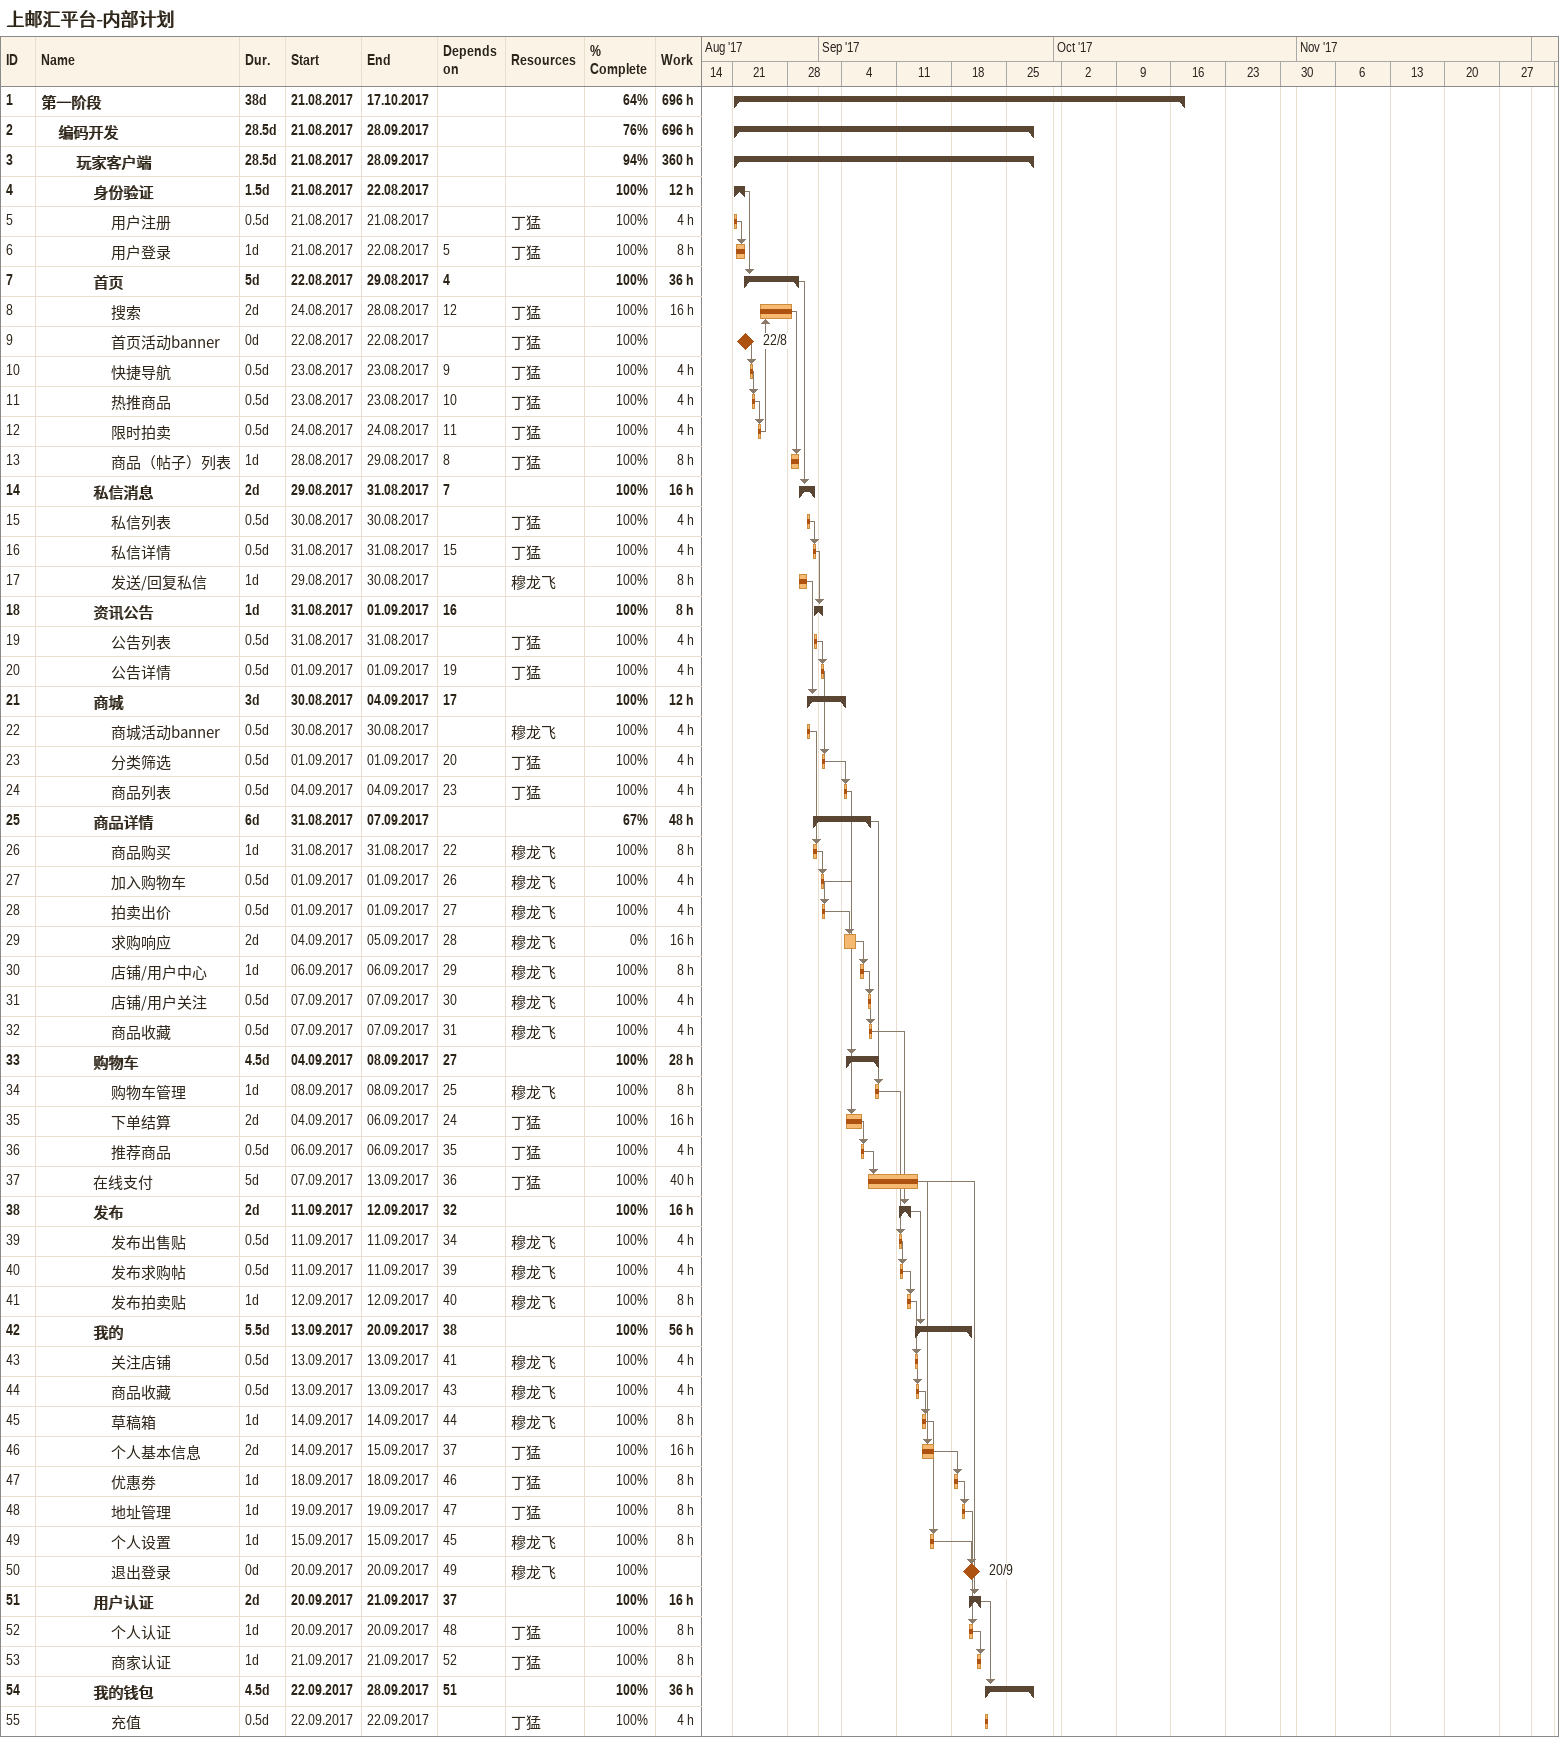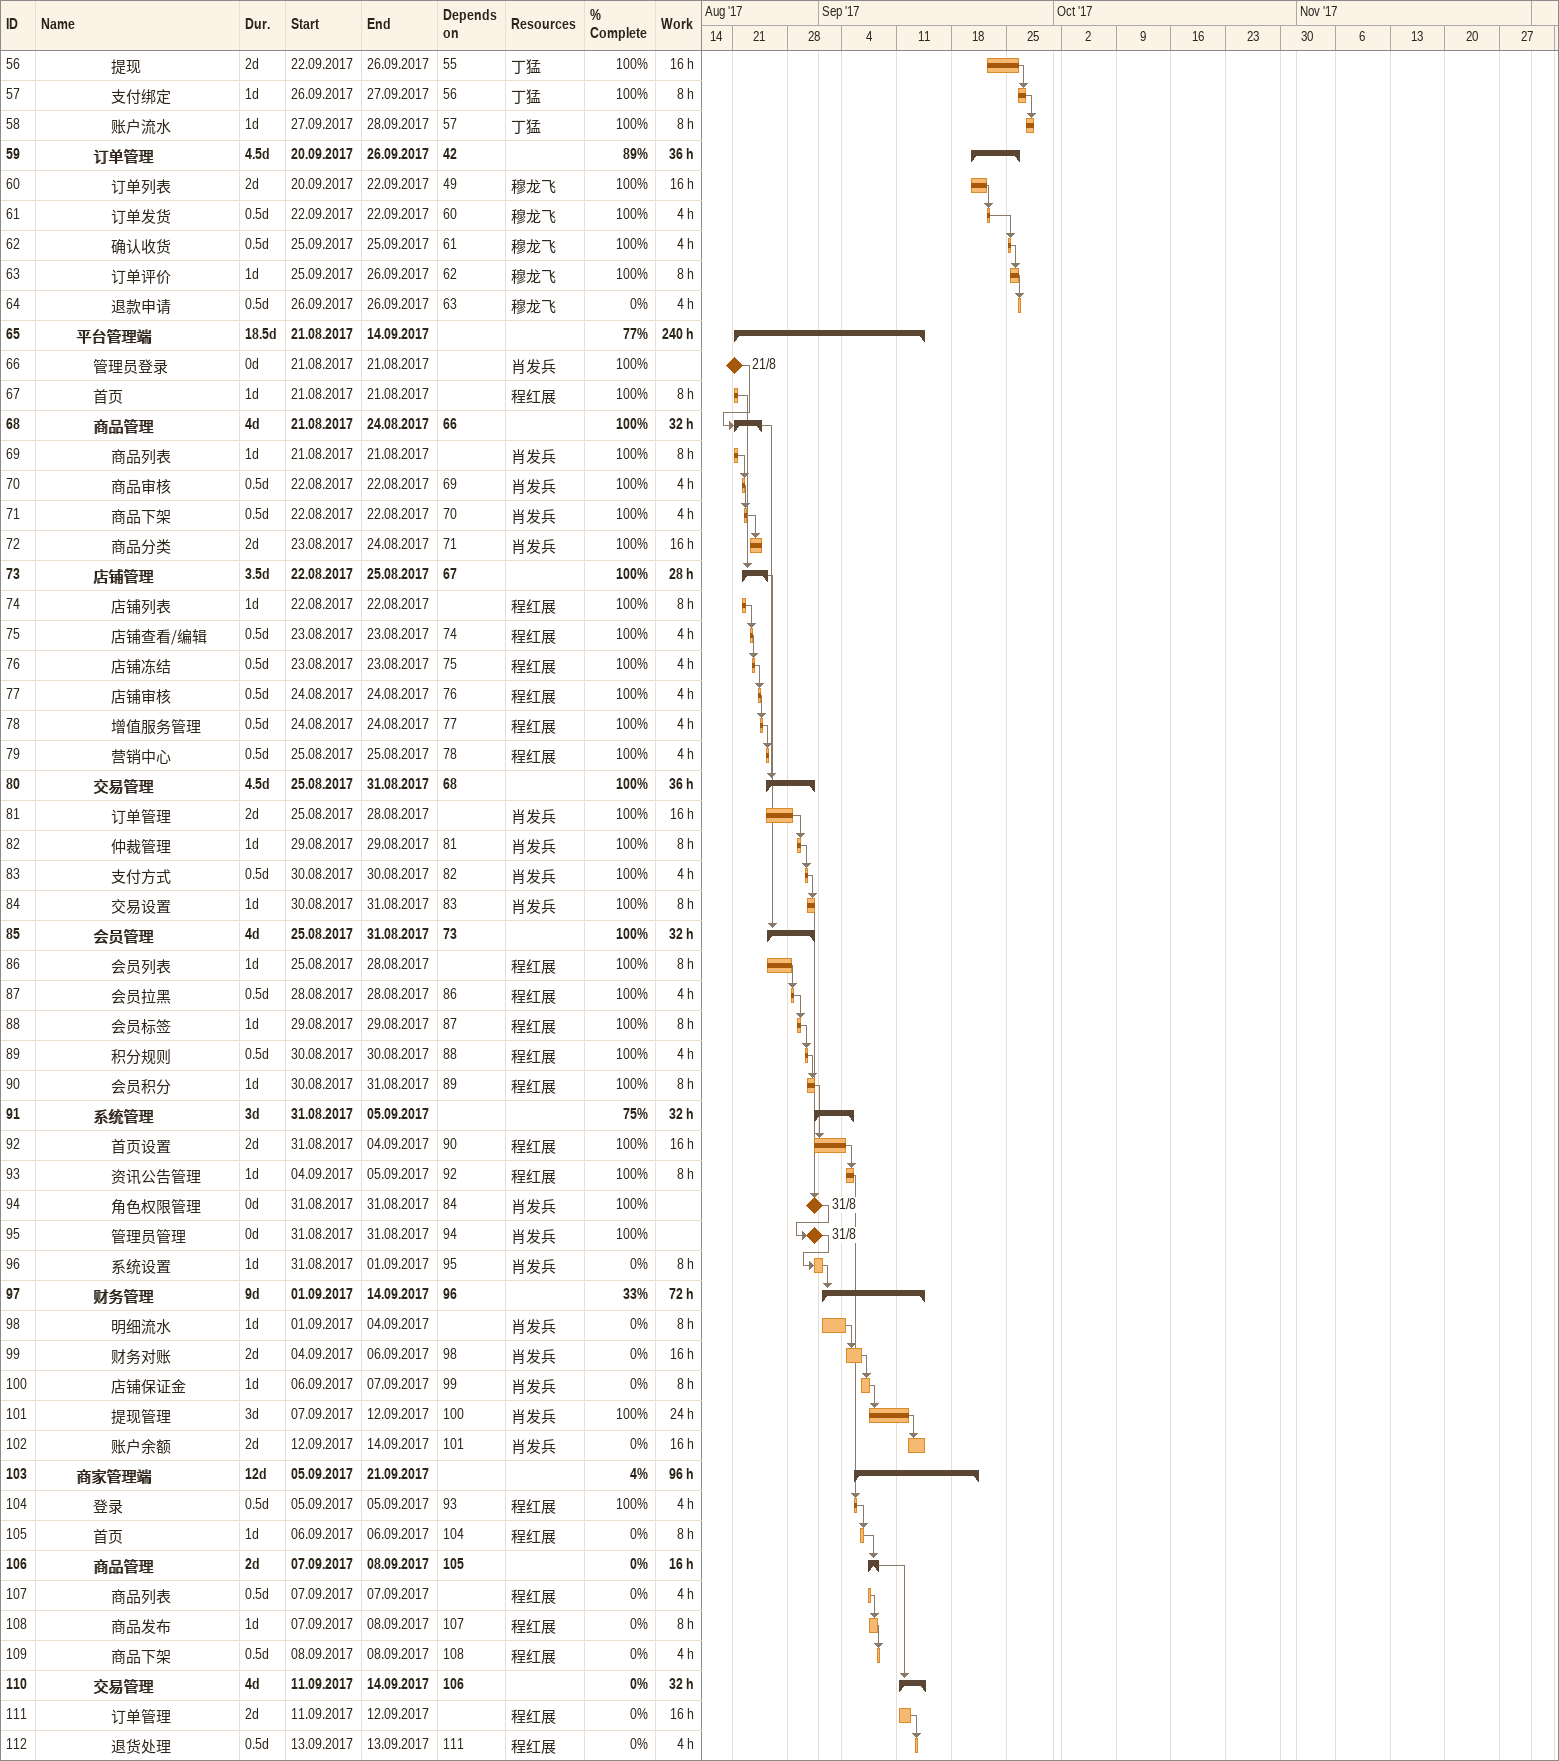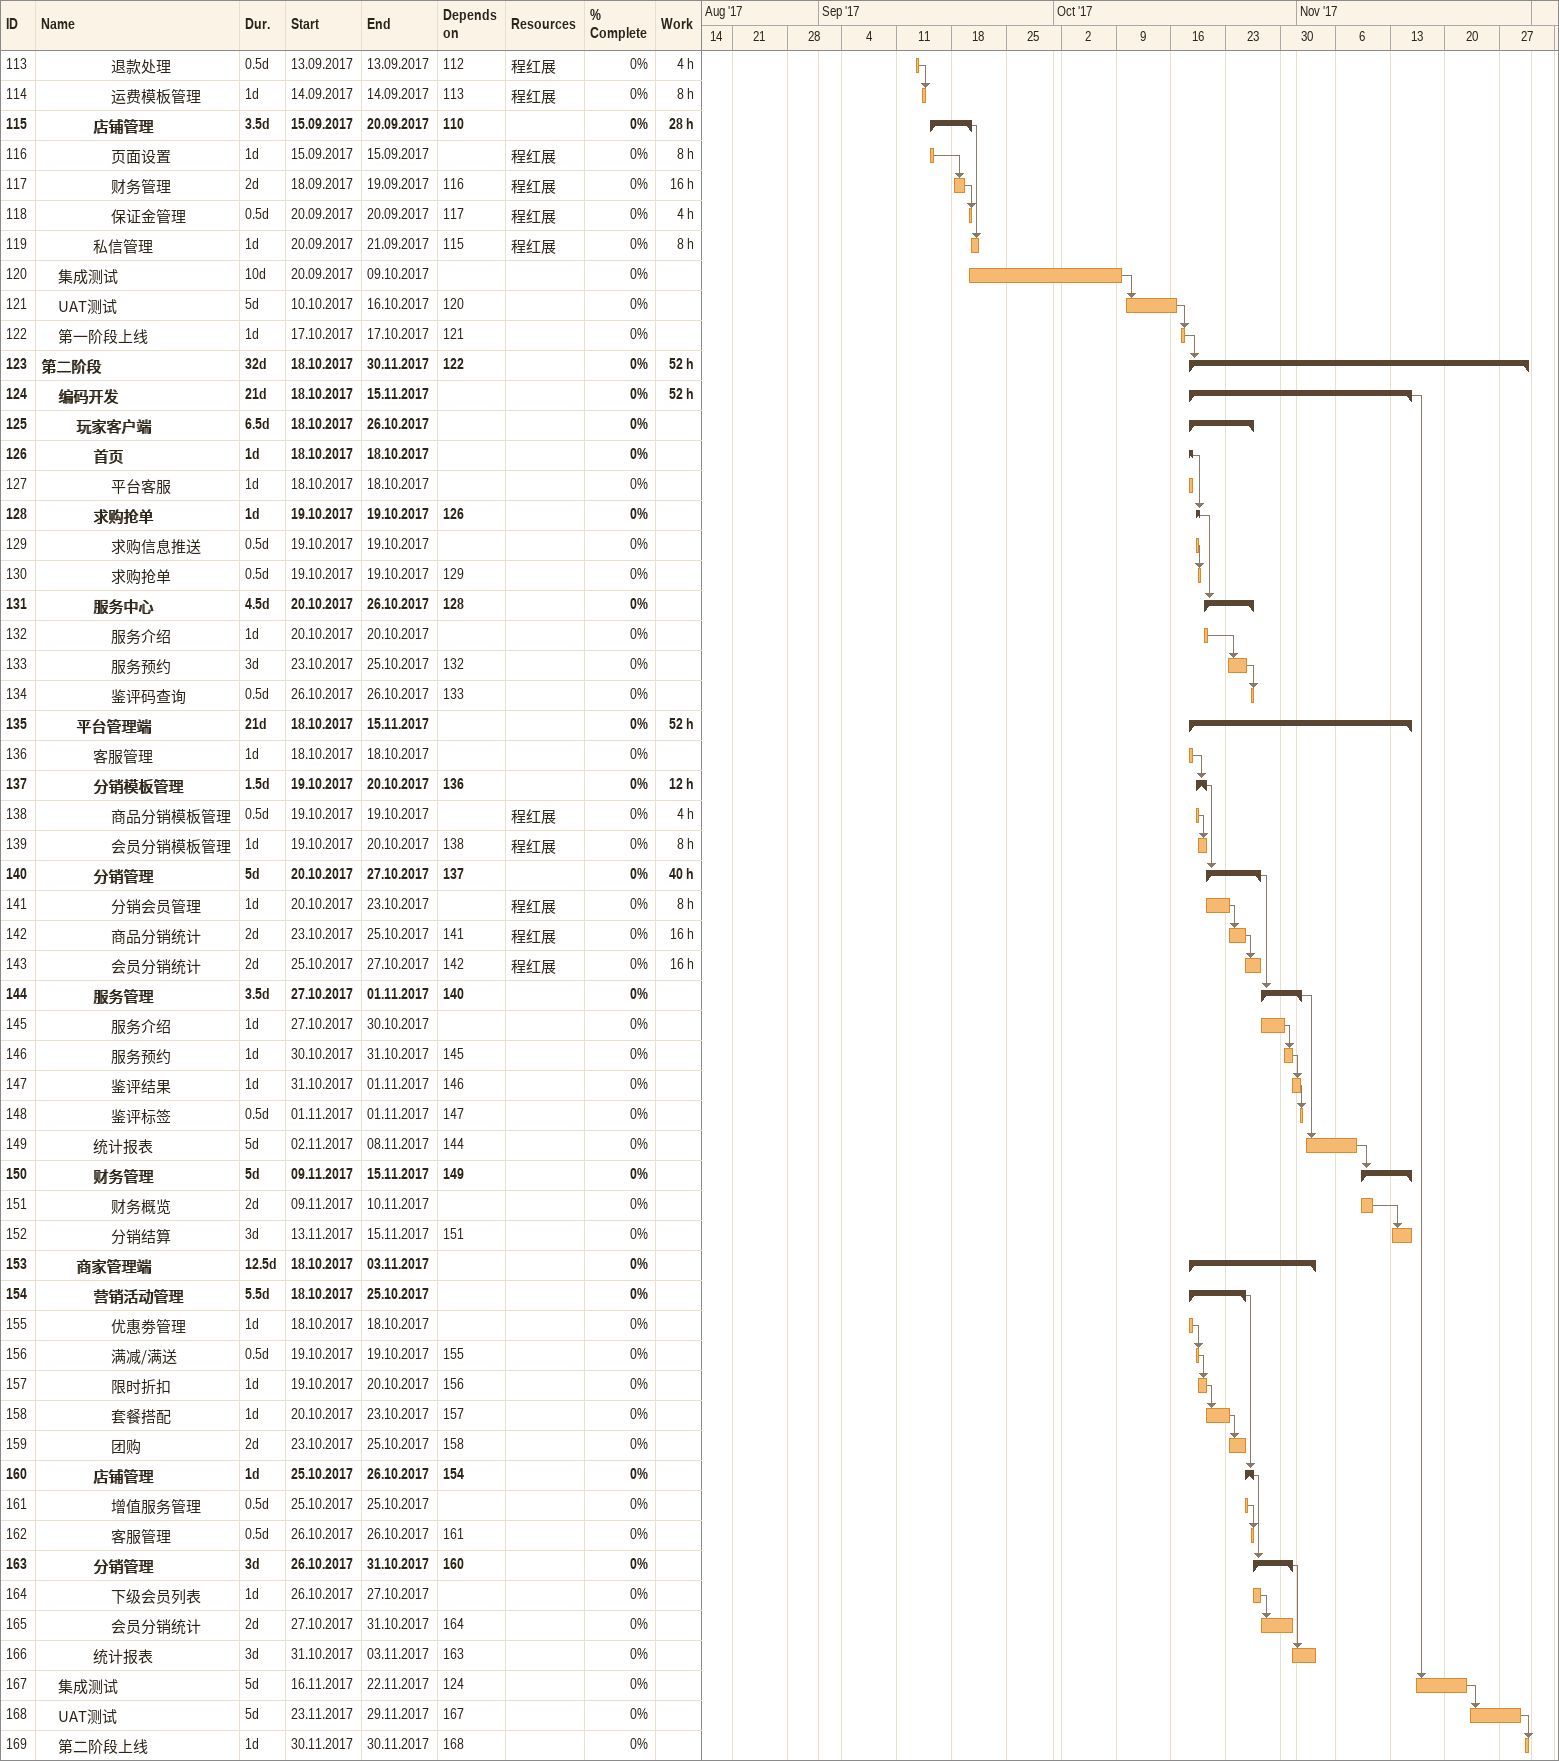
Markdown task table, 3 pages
上邮汇平台-内部计划

| ID | Level | Task | Duration | Start | Finish | Predecessors | Resources | % complete | Work (h) |
|---|---|---|---|---|---|---|---|---|---|
| 1 | 1 | **第一阶段** | 38d | 2017-08-21 | 2017-10-17 |  |  | 64 | 696 |
| 2 | 2 | **编码开发** | 28.5d | 2017-08-21 | 2017-09-28 |  |  | 76 | 696 |
| 3 | 3 | **玩家客户端** | 28.5d | 2017-08-21 | 2017-09-28 |  |  | 94 | 360 |
| 4 | 4 | **身份验证** | 1.5d | 2017-08-21 | 2017-08-22 |  |  | 100 | 12 |
| 5 | 5 | 用户注册 | 0.5d | 2017-08-21 | 2017-08-21 |  | 丁猛 | 100 | 4 |
| 6 | 5 | 用户登录 | 1d | 2017-08-21 | 2017-08-22 | 5 | 丁猛 | 100 | 8 |
| 7 | 4 | **首页** | 5d | 2017-08-22 | 2017-08-29 | 4 |  | 100 | 36 |
| 8 | 5 | 搜索 | 2d | 2017-08-24 | 2017-08-28 | 12 | 丁猛 | 100 | 16 |
| 9 | 5 | 首页活动banner | 0d | 2017-08-22 | 2017-08-22 |  | 丁猛 | 100 |  |
| 10 | 5 | 快捷导航 | 0.5d | 2017-08-23 | 2017-08-23 | 9 | 丁猛 | 100 | 4 |
| 11 | 5 | 热推商品 | 0.5d | 2017-08-23 | 2017-08-23 | 10 | 丁猛 | 100 | 4 |
| 12 | 5 | 限时拍卖 | 0.5d | 2017-08-24 | 2017-08-24 | 11 | 丁猛 | 100 | 4 |
| 13 | 5 | 商品（帖子）列表 | 1d | 2017-08-28 | 2017-08-29 | 8 | 丁猛 | 100 | 8 |
| 14 | 4 | **私信消息** | 2d | 2017-08-29 | 2017-08-31 | 7 |  | 100 | 16 |
| 15 | 5 | 私信列表 | 0.5d | 2017-08-30 | 2017-08-30 |  | 丁猛 | 100 | 4 |
| 16 | 5 | 私信详情 | 0.5d | 2017-08-31 | 2017-08-31 | 15 | 丁猛 | 100 | 4 |
| 17 | 5 | 发送/回复私信 | 1d | 2017-08-29 | 2017-08-30 |  | 穆龙飞 | 100 | 8 |
| 18 | 4 | **资讯公告** | 1d | 2017-08-31 | 2017-09-01 | 16 |  | 100 | 8 |
| 19 | 5 | 公告列表 | 0.5d | 2017-08-31 | 2017-08-31 |  | 丁猛 | 100 | 4 |
| 20 | 5 | 公告详情 | 0.5d | 2017-09-01 | 2017-09-01 | 19 | 丁猛 | 100 | 4 |
| 21 | 4 | **商城** | 3d | 2017-08-30 | 2017-09-04 | 17 |  | 100 | 12 |
| 22 | 5 | 商城活动banner | 0.5d | 2017-08-30 | 2017-08-30 |  | 穆龙飞 | 100 | 4 |
| 23 | 5 | 分类筛选 | 0.5d | 2017-09-01 | 2017-09-01 | 20 | 丁猛 | 100 | 4 |
| 24 | 5 | 商品列表 | 0.5d | 2017-09-04 | 2017-09-04 | 23 | 丁猛 | 100 | 4 |
| 25 | 4 | **商品详情** | 6d | 2017-08-31 | 2017-09-07 |  |  | 67 | 48 |
| 26 | 5 | 商品购买 | 1d | 2017-08-31 | 2017-08-31 | 22 | 穆龙飞 | 100 | 8 |
| 27 | 5 | 加入购物车 | 0.5d | 2017-09-01 | 2017-09-01 | 26 | 穆龙飞 | 100 | 4 |
| 28 | 5 | 拍卖出价 | 0.5d | 2017-09-01 | 2017-09-01 | 27 | 穆龙飞 | 100 | 4 |
| 29 | 5 | 求购响应 | 2d | 2017-09-04 | 2017-09-05 | 28 | 穆龙飞 | 0 | 16 |
| 30 | 5 | 店铺/用户中心 | 1d | 2017-09-06 | 2017-09-06 | 29 | 穆龙飞 | 100 | 8 |
| 31 | 5 | 店铺/用户关注 | 0.5d | 2017-09-07 | 2017-09-07 | 30 | 穆龙飞 | 100 | 4 |
| 32 | 5 | 商品收藏 | 0.5d | 2017-09-07 | 2017-09-07 | 31 | 穆龙飞 | 100 | 4 |
| 33 | 4 | **购物车** | 4.5d | 2017-09-04 | 2017-09-08 | 27 |  | 100 | 28 |
| 34 | 5 | 购物车管理 | 1d | 2017-09-08 | 2017-09-08 | 25 | 穆龙飞 | 100 | 8 |
| 35 | 5 | 下单结算 | 2d | 2017-09-04 | 2017-09-06 | 24 | 丁猛 | 100 | 16 |
| 36 | 5 | 推荐商品 | 0.5d | 2017-09-06 | 2017-09-06 | 35 | 丁猛 | 100 | 4 |
| 37 | 4 | 在线支付 | 5d | 2017-09-07 | 2017-09-13 | 36 | 丁猛 | 100 | 40 |
| 38 | 4 | **发布** | 2d | 2017-09-11 | 2017-09-12 | 32 |  | 100 | 16 |
| 39 | 5 | 发布出售贴 | 0.5d | 2017-09-11 | 2017-09-11 | 34 | 穆龙飞 | 100 | 4 |
| 40 | 5 | 发布求购帖 | 0.5d | 2017-09-11 | 2017-09-11 | 39 | 穆龙飞 | 100 | 4 |
| 41 | 5 | 发布拍卖贴 | 1d | 2017-09-12 | 2017-09-12 | 40 | 穆龙飞 | 100 | 8 |
| 42 | 4 | **我的** | 5.5d | 2017-09-13 | 2017-09-20 | 38 |  | 100 | 56 |
| 43 | 5 | 关注店铺 | 0.5d | 2017-09-13 | 2017-09-13 | 41 | 穆龙飞 | 100 | 4 |
| 44 | 5 | 商品收藏 | 0.5d | 2017-09-13 | 2017-09-13 | 43 | 穆龙飞 | 100 | 4 |
| 45 | 5 | 草稿箱 | 1d | 2017-09-14 | 2017-09-14 | 44 | 穆龙飞 | 100 | 8 |
| 46 | 5 | 个人基本信息 | 2d | 2017-09-14 | 2017-09-15 | 37 | 丁猛 | 100 | 16 |
| 47 | 5 | 优惠劵 | 1d | 2017-09-18 | 2017-09-18 | 46 | 丁猛 | 100 | 8 |
| 48 | 5 | 地址管理 | 1d | 2017-09-19 | 2017-09-19 | 47 | 丁猛 | 100 | 8 |
| 49 | 5 | 个人设置 | 1d | 2017-09-15 | 2017-09-15 | 45 | 穆龙飞 | 100 | 8 |
| 50 | 5 | 退出登录 | 0d | 2017-09-20 | 2017-09-20 | 49 | 穆龙飞 | 100 |  |
| 51 | 4 | **用户认证** | 2d | 2017-09-20 | 2017-09-21 | 37 |  | 100 | 16 |
| 52 | 5 | 个人认证 | 1d | 2017-09-20 | 2017-09-20 | 48 | 丁猛 | 100 | 8 |
| 53 | 5 | 商家认证 | 1d | 2017-09-21 | 2017-09-21 | 52 | 丁猛 | 100 | 8 |
| 54 | 4 | **我的钱包** | 4.5d | 2017-09-22 | 2017-09-28 | 51 |  | 100 | 36 |
| 55 | 5 | 充值 | 0.5d | 2017-09-22 | 2017-09-22 |  | 丁猛 | 100 | 4 |
| 56 | 5 | 提现 | 2d | 2017-09-22 | 2017-09-26 | 55 | 丁猛 | 100 | 16 |
| 57 | 5 | 支付绑定 | 1d | 2017-09-26 | 2017-09-27 | 56 | 丁猛 | 100 | 8 |
| 58 | 5 | 账户流水 | 1d | 2017-09-27 | 2017-09-28 | 57 | 丁猛 | 100 | 8 |
| 59 | 4 | **订单管理** | 4.5d | 2017-09-20 | 2017-09-26 | 42 |  | 89 | 36 |
| 60 | 5 | 订单列表 | 2d | 2017-09-20 | 2017-09-22 | 49 | 穆龙飞 | 100 | 16 |
| 61 | 5 | 订单发货 | 0.5d | 2017-09-22 | 2017-09-22 | 60 | 穆龙飞 | 100 | 4 |
| 62 | 5 | 确认收货 | 0.5d | 2017-09-25 | 2017-09-25 | 61 | 穆龙飞 | 100 | 4 |
| 63 | 5 | 订单评价 | 1d | 2017-09-25 | 2017-09-26 | 62 | 穆龙飞 | 100 | 8 |
| 64 | 5 | 退款申请 | 0.5d | 2017-09-26 | 2017-09-26 | 63 | 穆龙飞 | 0 | 4 |
| 65 | 3 | **平台管理端** | 18.5d | 2017-08-21 | 2017-09-14 |  |  | 77 | 240 |
| 66 | 4 | 管理员登录 | 0d | 2017-08-21 | 2017-08-21 |  | 肖发兵 | 100 |  |
| 67 | 4 | 首页 | 1d | 2017-08-21 | 2017-08-21 |  | 程红展 | 100 | 8 |
| 68 | 4 | **商品管理** | 4d | 2017-08-21 | 2017-08-24 | 66 |  | 100 | 32 |
| 69 | 5 | 商品列表 | 1d | 2017-08-21 | 2017-08-21 |  | 肖发兵 | 100 | 8 |
| 70 | 5 | 商品审核 | 0.5d | 2017-08-22 | 2017-08-22 | 69 | 肖发兵 | 100 | 4 |
| 71 | 5 | 商品下架 | 0.5d | 2017-08-22 | 2017-08-22 | 70 | 肖发兵 | 100 | 4 |
| 72 | 5 | 商品分类 | 2d | 2017-08-23 | 2017-08-24 | 71 | 肖发兵 | 100 | 16 |
| 73 | 4 | **店铺管理** | 3.5d | 2017-08-22 | 2017-08-25 | 67 |  | 100 | 28 |
| 74 | 5 | 店铺列表 | 1d | 2017-08-22 | 2017-08-22 |  | 程红展 | 100 | 8 |
| 75 | 5 | 店铺查看/编辑 | 0.5d | 2017-08-23 | 2017-08-23 | 74 | 程红展 | 100 | 4 |
| 76 | 5 | 店铺冻结 | 0.5d | 2017-08-23 | 2017-08-23 | 75 | 程红展 | 100 | 4 |
| 77 | 5 | 店铺审核 | 0.5d | 2017-08-24 | 2017-08-24 | 76 | 程红展 | 100 | 4 |
| 78 | 5 | 增值服务管理 | 0.5d | 2017-08-24 | 2017-08-24 | 77 | 程红展 | 100 | 4 |
| 79 | 5 | 营销中心 | 0.5d | 2017-08-25 | 2017-08-25 | 78 | 程红展 | 100 | 4 |
| 80 | 4 | **交易管理** | 4.5d | 2017-08-25 | 2017-08-31 | 68 |  | 100 | 36 |
| 81 | 5 | 订单管理 | 2d | 2017-08-25 | 2017-08-28 |  | 肖发兵 | 100 | 16 |
| 82 | 5 | 仲裁管理 | 1d | 2017-08-29 | 2017-08-29 | 81 | 肖发兵 | 100 | 8 |
| 83 | 5 | 支付方式 | 0.5d | 2017-08-30 | 2017-08-30 | 82 | 肖发兵 | 100 | 4 |
| 84 | 5 | 交易设置 | 1d | 2017-08-30 | 2017-08-31 | 83 | 肖发兵 | 100 | 8 |
| 85 | 4 | **会员管理** | 4d | 2017-08-25 | 2017-08-31 | 73 |  | 100 | 32 |
| 86 | 5 | 会员列表 | 1d | 2017-08-25 | 2017-08-28 |  | 程红展 | 100 | 8 |
| 87 | 5 | 会员拉黑 | 0.5d | 2017-08-28 | 2017-08-28 | 86 | 程红展 | 100 | 4 |
| 88 | 5 | 会员标签 | 1d | 2017-08-29 | 2017-08-29 | 87 | 程红展 | 100 | 8 |
| 89 | 5 | 积分规则 | 0.5d | 2017-08-30 | 2017-08-30 | 88 | 程红展 | 100 | 4 |
| 90 | 5 | 会员积分 | 1d | 2017-08-30 | 2017-08-31 | 89 | 程红展 | 100 | 8 |
| 91 | 4 | **系统管理** | 3d | 2017-08-31 | 2017-09-05 |  |  | 75 | 32 |
| 92 | 5 | 首页设置 | 2d | 2017-08-31 | 2017-09-04 | 90 | 程红展 | 100 | 16 |
| 93 | 5 | 资讯公告管理 | 1d | 2017-09-04 | 2017-09-05 | 92 | 程红展 | 100 | 8 |
| 94 | 5 | 角色权限管理 | 0d | 2017-08-31 | 2017-08-31 | 84 | 肖发兵 | 100 |  |
| 95 | 5 | 管理员管理 | 0d | 2017-08-31 | 2017-08-31 | 94 | 肖发兵 | 100 |  |
| 96 | 5 | 系统设置 | 1d | 2017-08-31 | 2017-09-01 | 95 | 肖发兵 | 0 | 8 |
| 97 | 4 | **财务管理** | 9d | 2017-09-01 | 2017-09-14 | 96 |  | 33 | 72 |
| 98 | 5 | 明细流水 | 1d | 2017-09-01 | 2017-09-04 |  | 肖发兵 | 0 | 8 |
| 99 | 5 | 财务对账 | 2d | 2017-09-04 | 2017-09-06 | 98 | 肖发兵 | 0 | 16 |
| 100 | 5 | 店铺保证金 | 1d | 2017-09-06 | 2017-09-07 | 99 | 肖发兵 | 0 | 8 |
| 101 | 5 | 提现管理 | 3d | 2017-09-07 | 2017-09-12 | 100 | 肖发兵 | 100 | 24 |
| 102 | 5 | 账户余额 | 2d | 2017-09-12 | 2017-09-14 | 101 | 肖发兵 | 0 | 16 |
| 103 | 3 | **商家管理端** | 12d | 2017-09-05 | 2017-09-21 |  |  | 4 | 96 |
| 104 | 4 | 登录 | 0.5d | 2017-09-05 | 2017-09-05 | 93 | 程红展 | 100 | 4 |
| 105 | 4 | 首页 | 1d | 2017-09-06 | 2017-09-06 | 104 | 程红展 | 0 | 8 |
| 106 | 4 | **商品管理** | 2d | 2017-09-07 | 2017-09-08 | 105 |  | 0 | 16 |
| 107 | 5 | 商品列表 | 0.5d | 2017-09-07 | 2017-09-07 |  | 程红展 | 0 | 4 |
| 108 | 5 | 商品发布 | 1d | 2017-09-07 | 2017-09-08 | 107 | 程红展 | 0 | 8 |
| 109 | 5 | 商品下架 | 0.5d | 2017-09-08 | 2017-09-08 | 108 | 程红展 | 0 | 4 |
| 110 | 4 | **交易管理** | 4d | 2017-09-11 | 2017-09-14 | 106 |  | 0 | 32 |
| 111 | 5 | 订单管理 | 2d | 2017-09-11 | 2017-09-12 |  | 程红展 | 0 | 16 |
| 112 | 5 | 退货处理 | 0.5d | 2017-09-13 | 2017-09-13 | 111 | 程红展 | 0 | 4 |
| 113 | 5 | 退款处理 | 0.5d | 2017-09-13 | 2017-09-13 | 112 | 程红展 | 0 | 4 |
| 114 | 5 | 运费模板管理 | 1d | 2017-09-14 | 2017-09-14 | 113 | 程红展 | 0 | 8 |
| 115 | 4 | **店铺管理** | 3.5d | 2017-09-15 | 2017-09-20 | 110 |  | 0 | 28 |
| 116 | 5 | 页面设置 | 1d | 2017-09-15 | 2017-09-15 |  | 程红展 | 0 | 8 |
| 117 | 5 | 财务管理 | 2d | 2017-09-18 | 2017-09-19 | 116 | 程红展 | 0 | 16 |
| 118 | 5 | 保证金管理 | 0.5d | 2017-09-20 | 2017-09-20 | 117 | 程红展 | 0 | 4 |
| 119 | 4 | 私信管理 | 1d | 2017-09-20 | 2017-09-21 | 115 | 程红展 | 0 | 8 |
| 120 | 2 | 集成测试 | 10d | 2017-09-20 | 2017-10-09 |  |  | 0 |  |
| 121 | 2 | UAT测试 | 5d | 2017-10-10 | 2017-10-16 | 120 |  | 0 |  |
| 122 | 2 | 第一阶段上线 | 1d | 2017-10-17 | 2017-10-17 | 121 |  | 0 |  |
| 123 | 1 | **第二阶段** | 32d | 2017-10-18 | 2017-11-30 | 122 |  | 0 | 52 |
| 124 | 2 | **编码开发** | 21d | 2017-10-18 | 2017-11-15 |  |  | 0 | 52 |
| 125 | 3 | **玩家客户端** | 6.5d | 2017-10-18 | 2017-10-26 |  |  | 0 |  |
| 126 | 4 | **首页** | 1d | 2017-10-18 | 2017-10-18 |  |  | 0 |  |
| 127 | 5 | 平台客服 | 1d | 2017-10-18 | 2017-10-18 |  |  | 0 |  |
| 128 | 4 | **求购抢单** | 1d | 2017-10-19 | 2017-10-19 | 126 |  | 0 |  |
| 129 | 5 | 求购信息推送 | 0.5d | 2017-10-19 | 2017-10-19 |  |  | 0 |  |
| 130 | 5 | 求购抢单 | 0.5d | 2017-10-19 | 2017-10-19 | 129 |  | 0 |  |
| 131 | 4 | **服务中心** | 4.5d | 2017-10-20 | 2017-10-26 | 128 |  | 0 |  |
| 132 | 5 | 服务介绍 | 1d | 2017-10-20 | 2017-10-20 |  |  | 0 |  |
| 133 | 5 | 服务预约 | 3d | 2017-10-23 | 2017-10-25 | 132 |  | 0 |  |
| 134 | 5 | 鉴评码查询 | 0.5d | 2017-10-26 | 2017-10-26 | 133 |  | 0 |  |
| 135 | 3 | **平台管理端** | 21d | 2017-10-18 | 2017-11-15 |  |  | 0 | 52 |
| 136 | 4 | 客服管理 | 1d | 2017-10-18 | 2017-10-18 |  |  | 0 |  |
| 137 | 4 | **分销模板管理** | 1.5d | 2017-10-19 | 2017-10-20 | 136 |  | 0 | 12 |
| 138 | 5 | 商品分销模板管理 | 0.5d | 2017-10-19 | 2017-10-19 |  | 程红展 | 0 | 4 |
| 139 | 5 | 会员分销模板管理 | 1d | 2017-10-19 | 2017-10-20 | 138 | 程红展 | 0 | 8 |
| 140 | 4 | **分销管理** | 5d | 2017-10-20 | 2017-10-27 | 137 |  | 0 | 40 |
| 141 | 5 | 分销会员管理 | 1d | 2017-10-20 | 2017-10-23 |  | 程红展 | 0 | 8 |
| 142 | 5 | 商品分销统计 | 2d | 2017-10-23 | 2017-10-25 | 141 | 程红展 | 0 | 16 |
| 143 | 5 | 会员分销统计 | 2d | 2017-10-25 | 2017-10-27 | 142 | 程红展 | 0 | 16 |
| 144 | 4 | **服务管理** | 3.5d | 2017-10-27 | 2017-11-01 | 140 |  | 0 |  |
| 145 | 5 | 服务介绍 | 1d | 2017-10-27 | 2017-10-30 |  |  | 0 |  |
| 146 | 5 | 服务预约 | 1d | 2017-10-30 | 2017-10-31 | 145 |  | 0 |  |
| 147 | 5 | 鉴评结果 | 1d | 2017-10-31 | 2017-11-01 | 146 |  | 0 |  |
| 148 | 5 | 鉴评标签 | 0.5d | 2017-11-01 | 2017-11-01 | 147 |  | 0 |  |
| 149 | 4 | 统计报表 | 5d | 2017-11-02 | 2017-11-08 | 144 |  | 0 |  |
| 150 | 4 | **财务管理** | 5d | 2017-11-09 | 2017-11-15 | 149 |  | 0 |  |
| 151 | 5 | 财务概览 | 2d | 2017-11-09 | 2017-11-10 |  |  | 0 |  |
| 152 | 5 | 分销结算 | 3d | 2017-11-13 | 2017-11-15 | 151 |  | 0 |  |
| 153 | 3 | **商家管理端** | 12.5d | 2017-10-18 | 2017-11-03 |  |  | 0 |  |
| 154 | 4 | **营销活动管理** | 5.5d | 2017-10-18 | 2017-10-25 |  |  | 0 |  |
| 155 | 5 | 优惠劵管理 | 1d | 2017-10-18 | 2017-10-18 |  |  | 0 |  |
| 156 | 5 | 满减/满送 | 0.5d | 2017-10-19 | 2017-10-19 | 155 |  | 0 |  |
| 157 | 5 | 限时折扣 | 1d | 2017-10-19 | 2017-10-20 | 156 |  | 0 |  |
| 158 | 5 | 套餐搭配 | 1d | 2017-10-20 | 2017-10-23 | 157 |  | 0 |  |
| 159 | 5 | 团购 | 2d | 2017-10-23 | 2017-10-25 | 158 |  | 0 |  |
| 160 | 4 | **店铺管理** | 1d | 2017-10-25 | 2017-10-26 | 154 |  | 0 |  |
| 161 | 5 | 增值服务管理 | 0.5d | 2017-10-25 | 2017-10-25 |  |  | 0 |  |
| 162 | 5 | 客服管理 | 0.5d | 2017-10-26 | 2017-10-26 | 161 |  | 0 |  |
| 163 | 4 | **分销管理** | 3d | 2017-10-26 | 2017-10-31 | 160 |  | 0 |  |
| 164 | 5 | 下级会员列表 | 1d | 2017-10-26 | 2017-10-27 |  |  | 0 |  |
| 165 | 5 | 会员分销统计 | 2d | 2017-10-27 | 2017-10-31 | 164 |  | 0 |  |
| 166 | 4 | 统计报表 | 3d | 2017-10-31 | 2017-11-03 | 163 |  | 0 |  |
| 167 | 2 | 集成测试 | 5d | 2017-11-16 | 2017-11-22 | 124 |  | 0 |  |
| 168 | 2 | UAT测试 | 5d | 2017-11-23 | 2017-11-29 | 167 |  | 0 |  |
| 169 | 2 | 第二阶段上线 | 1d | 2017-11-30 | 2017-11-30 | 168 |  | 0 |  |
